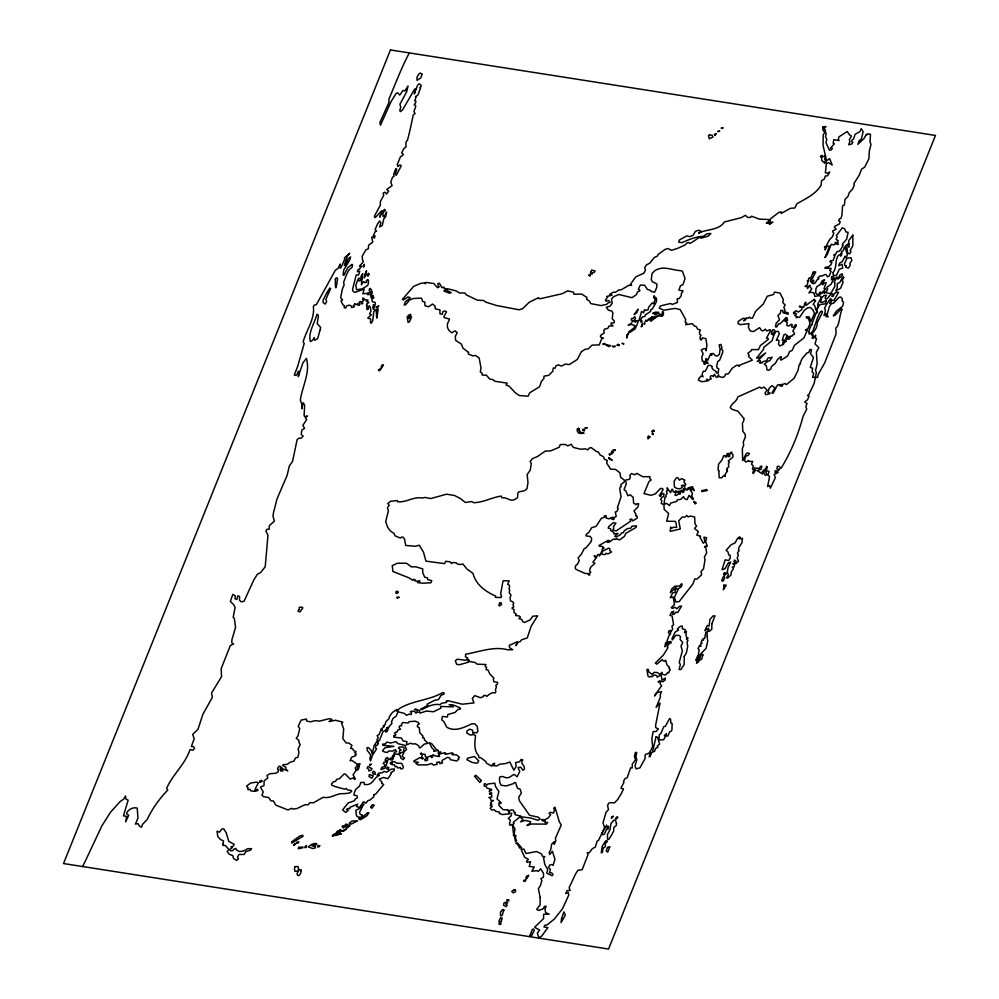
<?xml version="1.0" encoding="UTF-8"?>
<svg xmlns="http://www.w3.org/2000/svg" width="999" height="999" viewBox="0 0 999 999"><rect width="100%" height="100%" fill="white"/><g stroke="black" fill="none" stroke-linecap="round" stroke-linejoin="round"><path stroke-width="1.5" d="M82.717 866.57L102.06 825.536L110.514 812.262L119.942 801.722L123.651 799.163L125.524 795.966L125.911 799.063L128.134 800.199L123.464 815.871L126.548 816.345L125.674 821.827L128.721 815.221L126.723 813.973L126.998 812.399C129.008 809.065 133.391 806.942 137.2 808.079L137.949 818.144L135.427 824.1L138.087 823.638L139.273 825.861L141.433 827.297L142.607 824.262L147.128 819.58C152.335 808.566 159.415 798.713 167.77 790.022L166.621 788.323C172.752 774.4 185.127 764.335 190.047 749.587L193.119 750.187L194.58 748.326L193.331 746.515L191.333 746.565L194.193 738.736L192.67 734.515L198.052 729.145L202.897 714.248L212.35 697.314L211.538 693.031L221.553 676.623L221.166 668.706L230.27 645.654L233.666 643.868L231.78 642.856L231.893 639.822L235.552 627.384L234.315 618.294L233.179 617.394L235.09 607.467L233.691 604.67L230.382 601.448L232.767 594.417L235.314 595.829L234.977 598.826L236.813 599.4L237.712 596.016L238.886 596.016L239.66 596.99L239.398 600.062L241.246 601.885L244.056 601.261L253.771 580.019L257.367 574.25L260.814 572.377L265.21 566.758L267.969 535.339L265.896 530.919L267.033 529.283L269.206 529.258L269.343 525.636L274.45 521.041L273.014 516.471L273.326 513.411L276.948 499.088L287.163 475.249L289.335 465.996L292.57 461.338L297.153 439.51L299.176 438.099L300.662 438.399L303.209 436.238L301.174 434.303L301.86 430.07L304.57 428.371L302.847 425.374L306.668 419.505L305.382 417.944L307.417 415.959L304.745 416.733L304.108 415.534L304.645 405.232L303.184 402.697L301.723 408.853L301.785 403.933L300.349 400.212C302.135 386.438 310.589 372.477 306.381 358.466L302.972 362.737L298.264 376.586L299.051 373.077L298.514 371.091L296.653 375.037L295.005 375.437L294.33 374.862L297.64 366.508L304.208 343.444L303.159 341.833C306.368 330.194 314.947 319.131 313.361 306.656L314.061 305.195L316.371 304.62L335.314 270.292L338.211 268.244L340.184 264.036L339.672 266.733L340.147 268.157L340.996 267.62L344.805 258.866L344.43 257.892L349.725 253.197L347.327 256.381L344.28 265.222L345.504 265.584L348.276 258.903L350.612 256.893L349.65 260.252L343.706 269.992L343.094 274.975L343.881 275.337L347.802 267.632L352.035 264.373L352.597 264.947L352.098 267.195L348.838 270.105L346.74 274.151L343.569 282.43L344.143 284.94L342.257 289.435L340.647 297.939L342.595 299.85L340.934 300.949L343.244 305.257L344.48 305.694L344.205 307.754L345.654 308.042L346.853 305.744L349.275 305.195L350.974 305.644L351.66 307.567L353.771 306.98L354.395 306.606L353.171 305.731L354.882 304.508L354.645 303.646L355.894 304.645L357.917 303.708L357.817 305.12L359.128 305.269L359.89 304.345L359.116 302.385L360.127 301.511L361.076 301.798L361.538 303.858L362.662 303.621L362.412 301.511L363.673 300.512L362.575 299.538L363.062 297.839L364.997 299.775L368.057 300.075L366.346 301.411L368.981 302.385L366.471 304.22L367.357 305.544L366.446 306.231L367.307 307.23L366.695 308.341L367.095 309.59L368.144 309.34L369.093 305.781L370.329 307.217L371.004 310.951L369.568 314.048L371.378 314.76L367.769 317.969L368.656 318.519C373.127 317.657 368.619 323.426 371.403 323.139L372.802 320.479L373.751 311.576L375.174 310.314L375.112 309.44L373.401 309.228L372.764 307.018L373.476 306.131L374.313 307.53L374.95 305.856L373.114 304.97L375 304.757L375.312 303.596L375.162 302.41L372.465 301.785L372.053 300.861L372.053 297.739L373.526 298.476L373.713 297.227L372.977 296.041L371.241 297.914L370.841 296.453L372.877 295.404L370.092 294.905L372.152 293.182L372.028 291.258L370.429 288.561L369.605 288.624L369.168 290.234L371.004 292.844L368.007 292.532L368.993 294.243L368.019 294.755L366.458 293.381L362.862 293.818L364.111 289.148L354.757 292.457L352.984 291.196L352.547 289.348L356.218 274.937L358.591 274.975L359.74 271.154L357.292 271.691L358.191 269.455L359.478 269.156L361.501 266.121L360.302 266.758C357.118 265.846 365.734 262.3 362.587 260.252L362.2 256.181L365.946 249.75L368.356 248.801L368.606 245.18L372.777 242.17L371.628 237.188L373.176 237.063L374.375 238.174L375.112 235.864L373.501 236.239L373.439 235.452L375.037 231.818L376.66 231.156L375.1 229.633L377.435 224.138L379.545 221.004L380.919 222.802L379.52 226.923L382.255 225.499L383.803 218.793L385.527 216.945L386.576 212.063L384.066 216.546L383.166 216.496L382.917 214.822L383.092 212.263L385.352 210.414L384.727 209.328L382.205 211.638L379.832 217.22L381.568 210.839L375.699 217.183L374.95 217.57L374.338 216.284L380.319 205.22L380.369 201.511L383.703 195.429L383.191 193.132L385.077 192.158L386.438 194.006L388.698 191.196L386.675 189.523L392.095 185.577L390.759 182.193L392.52 177.223L394.118 176.211L393.581 174.725L395.791 168.644C398.888 168.606 393.406 173.901 396.203 175.362L401.036 166.296L400.924 165.247L399.762 165.01L397.889 166.533L397.302 164.585L400.374 156.918L403.009 155.107L403.209 154.171L401.66 152.997L403.883 148.526L406.019 146.965L405.931 142.22L407.517 139.972C409.752 131.968 411.451 123.314 413.211 115.072L415.109 113.424L413.861 111.626L415.621 106.868L415.634 105.519L414.148 104.77L415.784 102.497L415.846 101.149L414.722 100.799L416.071 97.19L415.422 96.653L417.919 95.03L420.517 87.962L419.842 87.562L421.266 86.214L420.941 84.952L419.031 83.804L417.545 85.327L414.323 93.956L415.472 89.41L414.76 88.886L402.609 109.853L400.512 111.576L399.737 110.714L400.761 107.33L399.925 104.221L406.68 91.771L408.054 85.964L404.92 90.946L403.034 90.422L399.725 95.105L397.677 92.882L396.153 93.419L391.096 101.561L380.482 125.2L379.882 122.477L388.986 102.398L388.948 98.988C395.542 83.629 401.448 67.707 409.328 52.91M468.494 352.41L468.494 354.183L472.889 355.831L475.449 355.482L479.145 357.942L480.994 367.882L480.307 371.928L482.155 373.326L482.142 375.05L486.351 375.199L489.672 378.958L492.869 379.657L495.017 381.306L507.142 383.104L506.118 384.965L509.128 386.138L515.209 392.657L519.28 395.517L528.109 396.191L529.732 392.807L539.685 386.663L541.333 381.568L543.931 378.434L544.043 376.123L548.613 375.412L552.872 371.128L553.209 367.982L554.994 368.256L555.931 365.921L558.379 364.822L561.376 366.121L565.409 364.098L569.193 364.598L577.272 359.503L581.393 351.66L585.064 349.363L588.374 348.763L592.02 345.142L599.275 344.942L601.685 338.773L603.371 338.162L600.511 337.038L600.599 335.327L604.283 332.967L603.733 330.419L604.882 328.921L607.717 328.471L609.04 325.999L613.036 325.924L611.063 324.2L611.288 322.927L614.023 322.864L614.422 321.191L612.212 318.681L612.887 312.862L611.825 311.101L608.403 310.177L606.343 307.28L610.002 306.181L612.225 303.396L611.488 299.063L613.473 296.778L618.743 294.48L632.005 297.702L636.338 294.717L637.537 291.97L639.735 290.909L639.81 289.935L638.324 289.385L640.284 285.115L644.605 285.227L647.265 289.31L650.911 290.597L651.111 291.483L654.72 292.145L656.755 287.4L656.88 284.028L652.285 281.618L651.273 279.683L652.047 273.601L654.632 270.829C662.662 265.322 671.515 269.942 679.357 270.529L682.367 271.066L685.039 278.459L683.004 284.553L680.506 285.776L678.87 290.097L683.104 291.009L681.343 293.481L681.231 295.916L678.97 298.701L677.197 298.689L677.434 302.422L672.414 304.383L670.479 303.534L662.487 305.382L660.177 306.156L659.365 308.204L663.798 310.202L675.224 308.404L680.144 309.578L685.639 319.418L685.239 322.14L686.713 323.164L685.601 324.712L692.245 323.676L694.517 326.061L696.003 326.323L697.864 329.308L700.386 329.945L699.537 331.905L699.612 334.078L700.998 335.302L699.999 337.45L700.486 339.76L701.398 339.972L702.359 337.924L705.794 338.561L706.892 345.067L706.118 350.736L705.569 348.901L703.883 348.601L701.248 349.975L703.146 353.796L701.847 356.918L702.21 360.926L703.521 361.301L704.12 364.16L705.057 364.348L705.444 363.386L705.007 361.238L707.18 363.399L708.104 363.211L705.569 359.702L706.043 358.504L707.916 360.164L709.827 355.394C715.471 355.557 707.629 353.384 711.438 353.733L713.348 353.484L715.321 355.706L717.195 356.081L719.405 354.22L720.117 349.225L719.118 344.98L720.916 344.418L721.965 347.689L721.34 349.375L722.639 350.212L722.914 351.785L719.667 360.164L717.769 361.663L716.683 365.784L717.132 368.094L718.718 368.781L718.131 373.151L716.233 372.952L716.308 371.64L713.199 369.593L711.85 367.782L712.262 366.608L710.152 365.322L708.241 365.434L705.282 371.253L703.383 371.191L702.572 372.877L702.135 374.488L703.071 376.76L701.073 376.061L698.913 378.571L698.388 380.144L701.922 381.73L706.768 381.006L706.53 379.458L707.329 379.17L707.579 380.694L708.428 380.719L709.465 379.295L711.213 379.021L710.202 377.11L710.826 375.886L712.187 375.661L713.298 376.66L714.36 374.338L716.158 377.135L717.195 377.372L718.656 374.775L718.543 376.511L723.076 377.435L725.149 375.699L725.499 374.15L728.508 373.751L732.18 368.219L736.65 365.297L738.835 365.284L738.648 366.246L739.31 366.096L740.109 365.01L752.322 360.177L748.588 356.456L749.063 355.394L747.926 353.134L751.398 350.674L751.51 349.55L758.428 349.662L760.339 345.604L768.256 339.398L768.156 338.411L766.433 338.174L770.641 330.432L769.954 329.695L766.733 331.019L765.696 329.545C765.609 327.847 763.461 332.242 761.425 330.419L759.59 327.647L753.446 331.581L750.249 330.944L748.413 327.472L748.913 323.676L740.172 324.638L738.049 323.614L738.149 321.491L742.931 318.319L745.229 318.469L743.693 320.879L745.604 319.805L746.565 317.757L748.239 318.169L749.625 317.108L750.399 318.144L752.434 318.231L755.594 311.313L763.273 304.071L767.257 296.228L773.588 294.505L774.5 292.058L780.044 293.132L783.316 299.525L782.841 302.585L785.139 304.995L783.853 307.155L785.039 310.377L784.54 311.95L788.049 312.749L788.186 314.26L783.091 312.687L782.791 310.502L780.918 310.377L780.281 313.449L777.896 315.359L779.507 319.817L776.198 323.077L775.449 326.835L776.76 326.96L778.533 323.813L780.094 323.776L786.176 317.582L787.274 318.256L786.188 318.219L784.29 320.954L787.687 319.917L785.714 321.591L786.987 322.115L786.987 325.686L789.148 325.899L791.345 324.238L792.244 324.7L791.67 326.873L793.581 327.397L795.254 324.875C797.439 323.426 795.716 327.847 794.442 328.147L792.869 331.081L794.455 333.329L794.155 334.59L792.407 335.002L791.807 336.313L790.172 336.114L790.346 337.699L788.873 339.273L788.998 336.551L787.562 336.338L786.663 337.924L788.011 338.549L786.75 339.41L785.689 338.474L787.137 335.589L785.401 334.166L783.853 335.002L782.229 340.097L784.939 339.947L784.552 340.996L786.425 341.034L784.952 342.27L783.89 341.308C783.94 338.661 781.355 346.129 783.965 342.607L783.503 344.418L779.732 345.916L778.496 344.081L779.083 340.784L778.146 339.997L776.323 340.372L779.42 333.491L778.096 331.318L775.236 331.768L774.462 330.02L772.926 329.62L771.365 332.292L772.402 333.204L771.303 333.703L772.876 334.94L774.437 332.817L773.863 332.068L774.799 332.155L774.887 333.329A58.392 42.57 -8.2 0 0 772.115 340.696L763.835 347.315L763.423 349.488L756.593 358.067L758.453 358.079L765.671 352.909L757.304 361.413L760.214 360.714L760.776 362.237L759.427 362.837L761.987 362.999L762.836 361.688L766.483 360.676L767.944 358.104L772.19 357.267L769.417 361.014L768.306 360.951L764.297 364.148L766.345 365.784L766.932 369.805L768.481 370.329L770.878 368.956L771.378 366.645L775.574 363.137L777.272 359.827L780.406 356.768L781.48 356.868L780.494 359.827L781.318 360.015L787.649 355.969L789.572 351.598L792.195 350.412L794.505 345.267L803.958 337.899L807.354 329.92L805.419 330.132L807.991 328.596L810.014 323.688L808.553 318.494L806.93 318.344L807.117 317.42L806.143 317.158L809.202 316.858L810.876 321.528L814.472 313.511L812.999 310.015L810.501 307.542L807.779 307.792L804.47 310.152L799.512 317.52L797.901 316.92L796.228 317.794L796.603 316.72L794.517 315.172L795.716 315.185L796.315 313.711L794.979 313.024L793.543 313.586L793.543 312.587L796.041 310.714L798.251 312.113L801.772 309.578L802.072 307.605L799.462 306.88L799.537 306.069L803.683 307.342L805.194 302.497L806.056 302.422L805.294 305.082L806.305 305.132L814.572 299.126L814.297 300.549L815.684 300.587L813.111 304.283L814.684 305.532L815.933 310.102L816.895 309.315L818.281 304.807L817.669 304.458L821.365 297.352L819.555 295.617L814.747 296.341L813.998 292.882L810.077 292.195L809.003 292.932L811.712 288.836L809.977 286.725L810.089 285.489L809.302 285.389L807.554 288.499L807.217 286.725L805.019 286.351L806.93 285.539L808.066 281.706L807.217 280.844L808.278 280.644L808.74 278.334L811.575 276.923L812.137 274.538L813.686 273.089L812.724 272.527L813.735 271.753L815.746 272.003L811.987 279.233L811.151 278.733L810.251 280.282L810.614 281.381L813.81 280.207L813.511 281.793L811.325 282.505L813.311 283.728L815.109 283.079L817.332 279.445L818.418 279.383L818.718 278.109L817.869 277.722L820.391 275.761L821.94 276.086L825.062 274.5L826.235 274.7L827.522 276.923L829.42 275.761L831.081 271.291L829.707 270.454L831.23 268.456L824.887 268.182L825.299 267.357L828.695 266.808L831.031 264.623L831.855 262.487L829.944 261.788L830.419 260.776L833.079 260.477L834.802 255.969L833.79 255.245L834.24 254.458L835.214 254.907L837.037 251.536L838.885 251.411L840.771 249.488L843.168 245.367L842.332 245.005L842.669 243.806L846.715 239.073L848.126 232.28L846.028 232.03L844.58 228.771L842.344 227.772L836.4 235.527L837.174 236.963L836.076 239.473L838.149 240.634L837.587 242.12L838.336 244.43L836.488 244.006L836.85 242.645L835.189 242.345L835.214 244.056L833.853 244.867L831.218 244.305L827.297 254.32L824.949 257.63L829.557 246.104L826.91 246.328L825.049 249.912L825.336 247.452L824.462 247.078L826.185 246.041L829.819 239.298L832.367 236.925L833.803 232.992L832.579 231.531L832.991 230.707L836.238 229.246L834.365 227.248L834.852 226.323L839.422 223.876L840.184 221.79L838.685 220.904L839.41 218.893L840.858 218.581L841.907 215.309L842.582 205.881L844.405 204.945L844.979 199.375L847.914 196.491L849.3 192.607L852.671 188.998L854.232 185.265L853.87 183.691L859.152 175.262L861.662 169.018L864.659 167.195L868.905 158.754L869.305 151.274L870.978 144.405L870.029 141.883L870.491 134.253L867.944 133.854L866.795 134.828L866.395 134.191L864.247 138.199L857.891 144.331L859.078 140.834L861.313 139.048L863.161 131.718L861.213 128.646L859.952 131.618L855.044 134.39L853.658 138.873L852.072 139.885L851.722 141.746L852.859 142.133L851.785 144.006L848.651 144.73L849.974 141.246L849.275 139.748L851.46 135.976L849.6 134.965L847.189 131.518L838.86 136.95L838.323 139.698L839.11 140.522L833.778 139.723L833.178 143.232L834.402 143.769L830.469 148.102L832.479 148.339L831.143 150.037L829.482 150.237L825.936 142.67L826.785 139.311L825.524 136.588L826.223 133.254L825.099 132.168L823.201 134.765L823.051 145.379L826.573 160.677L829.632 158.666L832.217 164.997L828.533 162.687L826.298 163.686L825.399 172.815L827.746 173.139L829.757 172.015L827.472 175.836L825.374 176.036L824.312 178.958L821.503 180.831L821.128 185.215C815.521 194.468 805.606 198.614 796.678 203.946L794.917 207.979L790.421 208.341L781.168 213.474L781.605 211.938L778.983 212.325L770.529 218.769L769.705 222.565L772.914 222.003L769.754 224.425L768.381 223.014L766.333 223.102L768.518 221.378L769.08 219.543L759.402 219.143L751.473 216.184L750.449 217.42L747.627 217.445L745.491 215.309L741.208 217.695L724.425 221.953C718.731 230.682 706.817 228.808 698.613 233.192L701.186 231.381L698.938 230.22L695.466 231.306L693.119 235.289L689.859 236.663L686.788 235.939L679.432 239.947L678.671 242.12L682.042 242.657C688.548 239.61 695.878 236.701 703.221 236.288L707.155 233.791L710.851 233.466L708.416 236.039L701.161 238.149L699.4 237.387L691.77 242.432L689.722 243.456L688.573 242.42L687.175 242.894L684.964 245.03L677.072 248.576L671.328 250.312L668.069 248.514L665.084 249.388L658.079 254.483L657.317 256.194L654.432 257.355L649.862 263.087L646.316 265.01L644.692 267.657L645.479 269.93L644.093 273.052L635.814 276.885L630.357 284.39L631.643 285.327L628.721 285.402L621.166 289.797L619.243 289.76L615.322 292.332L613.261 292.207L610.377 293.956L609.702 294.505L612.087 295.142L606.705 296.453L607.667 297.115L605.406 300.162L606.181 301.149L608.528 300.474L610.264 302.385L607.767 302.972L606.743 304.383L601.073 305.582L590.834 303.621L589.435 301.049L586.65 299.388L586.913 297.427L581.593 294.068L573.938 294.23L573.501 292.22L567.719 290.846L562.187 293.718L540.559 298.676L538.648 298.501L538.461 297.714L529.208 302.272L522.702 308.616L518.931 309.777L496.84 305.582L485.526 302.06L483.741 300.537L477.347 300.15L466.346 294.892L464.735 292.919L459.602 293.032L455.931 290.834L447.515 288.736L446.803 290.347L451.211 292.645L449.388 293.119L444.118 291.159L444.068 290.247L446.128 290.085L446.416 288.998L443.993 288.137L444.018 287.175L441.908 287.65L439.41 283.229L437.899 283.629L438.349 286.226L439.323 286.813L437.537 287.712L433.878 283.541L426.436 282.43L425.199 283.042L425.549 283.741L424.238 282.954L420.829 283.329L413.736 286.313L402.385 299.388L403.471 299.862L408.067 296.878L410.327 297.839L405.319 301.848L404.145 305.07L405.731 304.707L409.453 300.15L413.299 298.489L421.541 298.164L422.714 301.561L424.787 301.973L425 305.731L428.409 306.805L432.505 304.058L435.202 306.206L435.252 308.903L439.922 309.84L439.96 313.823L442.345 314.248L442.794 311.9L444.38 310.964L446.516 311.676L443.906 316.758L444.18 317.657L449.475 319.006L449.051 320.629A13.686 9.978 -8.2 0 0 451.835 332.779L455.069 330.831L457.217 332.692L455.307 336.376L455.619 340.397L461.501 344.168L462.912 348.089L468.494 352.41M335.364 279.071C335.189 290.297 335.901 291.271 337.587 278.459L336.326 277.759L335.364 279.071M528.533 875.411L527.01 878.371L525.761 878.096L526.823 875.998L528.533 875.411M540.147 897.414L540.122 904.907L536.675 909.365L538.886 910.451L543.394 908.665L544.492 906.33L546.141 906.343L545.017 909.165L545.604 912.624L549.113 914.172L543.606 914.31L543.568 918.556L534.615 927.272L539.622 930.057L537.362 933.203L538.823 937.799L541.595 936.238L547.864 927.596L543.98 926.985L544.792 925.361L547.352 924.762L554.495 918.893L562.562 908.653L568.768 895.042L568.194 892.419L565.771 893.593L566.982 890.584L570.154 890.509L569.105 887.724L575.611 873.9L577.971 870.179L582.18 869.692L588.036 854.582L587.187 852.622L589.235 852.834L592.295 848.75L595.317 847.065L597.09 841.22L598.476 840.409L604.607 827.696L603.046 822.714L606.068 812.175L608.516 809.665L607.567 805.544L608.616 803.271L610.127 802.622L614.385 802.884L617.694 799.512L621.453 793.331L623.513 788.923L620.891 788.186L623.826 782.642L623.638 781.218L624.825 778.783L627.222 777.672L630.631 767.806L632.167 768.044L632.317 764.135L635.501 759.715L634.44 756.43L635.401 752.409L636.75 752.534L635.888 756.58L636.863 759.839L634.989 765.858L636.151 768.905L639.934 767.856L645.054 758.578L645.242 754.595L648.813 753.271L651.186 749.787L652.609 746.241L651.823 738.748L653.171 731.58L656.006 731.53L658.341 728.945L655.731 727.634L655.544 725.649L660.039 703.046L656.106 707.379L660.426 697.127L660.164 695.092L661.5 691.595L656.755 692.794L654.657 696.066L654.72 695.379L661.613 685.801L660.139 683.803L660.189 681.93L657.991 681.905L659.615 680.868L662.724 681.793L665.147 680.019L665.322 678.159L661.937 680.044L661.138 674.762L657.167 677.21L656.755 675.586L654.158 674.962L651.972 676.885L651.298 676.236L649.338 677.06L648.014 676.098L646.902 669.48L648.176 669.293L648.863 672.04L652.322 674.412L653.995 672.352L657.392 672.564L660.014 674.375L661.912 672.302L662.674 674.462L665.846 674.912L667.794 672.402L668.631 672.851L670.254 669.505L668.793 668.493L669.492 667.207L667.182 665.346L665.571 660.139L665.122 661.263L662.961 660.814L662.275 659.527L656.793 664.148L655.369 663.061L663.448 654.969L668.006 647.677L667.157 646.79L669.205 643.618L671.278 642.707L670.804 641.483L668.843 641.833L664.822 646.778L665.696 642.619L667.906 642.682L666.945 641.37L668.918 635.751L670.254 634.377L670.591 632.954L669.143 633.678L668.481 632.754L668.781 630.968L670.304 630.431L670.666 632.18L672.639 629.145L671.927 626.136L673.601 624.737L672.102 615.971L669.967 615.372L671.703 611.925L673.726 611.251L672.439 614.035L673.663 614.485L676.011 612.137L677.697 612.537L681.58 606.106L679.62 606.193L676.947 608.703L674.562 607.192L672.964 608.341L671.166 607.792L674.512 604.47L673.139 596.952L670.292 597.702L672.664 592.894L675.162 592.357L675.199 589.835L677.047 588.736L675.824 587.612L670.354 592.732L671.615 589.148L674.787 586.263L679.707 586.026L681.518 583.728L682.105 584.215L681.355 586.75L678.646 588.448L674.437 597.227L675.786 601.947L679.195 601.548L692.906 583.978L694.879 578.846L696.965 579.108L701.735 574.675L700.961 571.565L703.508 568.906L705.007 559.84L704.395 557.117L706.655 552.897L705.781 547.352L704.457 547.152L705.344 546.003L707.367 546.228L705.681 541.77L706.568 537.737L703.933 537.15L704.894 541.845L703.259 543.194L699.887 537.062L700.599 536.151L696.803 535.064L698.301 531.593L694.53 528.571L696.553 526.036L694.992 523.701L694.63 516.97L690.297 516.083L688.049 516.908L686.775 515.472L684.902 517.12L682.242 517.02L678.721 520.829L680.294 528.983L670.167 531.381L670.691 527.047L671.653 528.384L673.226 527.285L676.66 527.397L676.136 523.226L675.374 521.378L666.683 521.241L668.643 513.486L664.185 509.39L663.923 504.87L661.226 503.409L661.837 501.148L660.714 499.363L662.037 497.215L663.736 496.453L663.923 493.593L662.312 493.531L660.414 496.416L659.34 495.679L663.086 489.685L662.487 488.499L660.464 488.486L655.431 493.843L650.986 495.317L643.955 493.556L648.963 481.593L651.186 479.945L649.637 478.334L649.924 476.673L642.869 476.71L636.775 473.364L634.865 474.75L631.368 473.576L629.782 475.437L630.319 477.534L629.47 479.283L625.574 480.132L626.298 483.841L624.05 489.622L625.874 490.934L627.884 495.741L630.119 494.767L633.204 497.365L633.578 502.997L636.076 504.657L636.912 503.658L638.698 503.796L637.787 507.18L633.99 510.964L635.988 514.348L635.564 515.846L637.075 516.083L637.362 517.957L632.804 520.866L631.655 519.118L629.944 519.368L630.806 521.091L616.183 530.906L612.749 530.019L613.761 528.421L613.498 526.461L615.958 523.064L613.161 522.789L608.703 526.585L608.204 528.134L610.651 528.746L610.714 530.506L613.948 532.592L613.935 534.003L618.006 533.366L614.76 536.376L616.433 536.975L620.354 534.702L621.765 532.792L623.326 532.704L624.213 530.881L627.372 528.621L630.681 528.234L632.08 526.136L636.5 525.924L635.938 527.484L625.923 533.291L624.338 536.475L619.48 539.91L616.183 538.586L615.696 539.335L613.361 539.135L609.402 542.145L607.205 542.345L609.128 540.509L608.104 540.359L599.138 545.379L599.275 546.291L602.26 546.328L604.07 548.039L602.522 548.301L602.122 549.55L602.946 549.949L601.423 551.823L608.541 548.176L609.777 548.576L609.752 550.599L611.563 551.997L607.916 553.97L606.218 553.284L604.67 554.645L601.922 554.233L601.972 552.634L600.874 552.971L599.462 555.981L599.325 554.57L597.714 554.545L596.89 556.643L594.205 555.744L594.979 557.167L596.578 557.492L592.844 562.125L594.942 563.299L590.609 567.245L589.572 570.541L590.771 572.415L589.223 573.276L589.847 574.85L588.773 575.099L588.024 573.576L585.127 573.476L575.936 569.293L575.149 567.894L575.861 565.297L577.534 564.173L579.32 560.576L578.109 557.991L581.306 554.308L584.353 548.426L585.839 548.051L591.333 541.371L591.645 538.498L590.259 536.451L585.963 535.864L586.401 534.128L588.648 532.654L591.758 527.622L596.078 526.386L601.373 518.294L604.695 517.17L604.295 515.821L606.056 515.771L606.306 518.181L609.465 518.818L611.201 517.494L611.525 518.893L613.336 519.63L614.06 519.105L612.674 517.195L614.223 517.757L616.221 516.383L615.247 511.95L616.883 511.575L618.244 508.541L617.382 507.779L621.041 496.753L619.73 488.711L620.204 486.988L621.216 486.75L620.829 484.677L624.45 481.818L624.1 479.882L620.654 477.385L619.904 472.752L615.421 469.355L610.614 469.168L606.668 463.061L607.342 460.477L604.457 459.29L603.371 456.643L600.212 455.094L598.351 451.948L596.44 451.573L591.258 447.627L589.323 448.039L587.762 449.85L585.352 448.813L580.744 449.238L573.339 447.427L571.266 444.243L567.769 445.904L565.422 444.468L560.264 444.567L559.19 447.252L550.412 450.999L545.404 451.011L537.774 456.368L532.43 458.703L530.144 461.575L531.281 463.536L530.244 470.192L527.147 474.55L527.984 482.579L526.997 488.723L524.5 490.709L518.806 491.895L517.882 493.181L517.482 497.827L513.948 499.9L511.051 500.224L505.294 497.927L501.873 497.702L501.198 496.078C491.783 497.44 483.653 502.36 473.913 502.722L471.491 501.535L465.409 502.509L460.789 498.788L454.508 495.492L446.565 494.193L430.806 498.551L424.6 497.415L422.602 498.089C413.873 496.141 406.306 502.684 397.652 501.823L397.365 500.586L390.459 501.286L387.762 503.596L389.223 505.394L387.45 507.692L388.411 510.751L385.726 521.615L387.587 527.172L390.459 531.068L393.918 533.354L395.142 535.876L400.312 538.074L402.023 536.95L403.259 537.312L404.57 539.223L405.681 545.429L415.484 546.266L419.255 545.192L423.526 552.21L425.911 561.126L444.443 563.623L445.791 561.288L450 561.838L451.673 563.623L452.397 562.524L456.356 562.812L457.355 564.073L460.614 564.547L462.912 563.998L466.858 568.931L473.002 573.438C475.874 584.74 485.551 591.72 495.566 595.953L495.354 597.352L501.011 597.552L501.535 596.341L500.636 593.856L503.071 580.831L509.215 580.769L507.667 584.265L509.028 584.914L509.677 586.7L508.953 588.698L509.715 590.122L509.203 592.632L510.988 595.104L510.039 597.939L510.489 600.861L512.974 601.922L513.736 603.596L513.024 604.345L513.661 607.067L512.35 607.517L512.162 608.641L514.035 609.44L513.998 612.375L516.408 614.273L515.496 615.496L519.305 616.008L520.417 617.095L518.918 618.668L521.84 619.467L522.502 621.415L524.4 622.489L530.169 619.855L532.792 616.208L537.612 615.834L531.081 626.423L527.285 637.886L521.553 639.847L520.279 641.52L517.907 642.419L515.959 645.641L517.295 641.733L509.24 645.379L509.677 647.876L512.749 649.725L507.904 649.862C494.143 645.903 479.32 651.935 465.659 654.195L465.484 656.917L467.657 657.841L467.307 658.853L465.934 660.302L457.242 659.228L455.294 660.726L456.618 664.285L459.503 664.735L468.831 662.037L467.744 660.214L468.531 659.452L469.955 661.6L475.049 662.462L477.172 664.185L485.851 664.497L485.114 666.533L486.65 667.32L486.026 669.617L488.012 670.042L489.86 674.013L493.881 678.084L493.256 679.607L493.943 681.855L497.602 682.342L497.39 684.178L495.729 685.439L496.478 686.738L495.354 689.959L495.904 691.745L494.93 693.019L492.732 692.632L489.16 694.342L486.875 696.465L485.876 695.354L483.491 695.554L483.566 696.515L480.432 697.727L474.787 695.579L472.29 698.501L473.988 702.909L462.262 704.208L447.827 700.661L446.078 701.136L446.84 701.897L446.066 702.584L441.546 703.221L440.172 704.682C433.529 703.408 427.435 706.593 421.89 709.677L420.616 709.153L427.834 705.331L427.06 704.245L434.602 700.311L438.461 699.575L441.183 695.267L443.906 694.13L444.105 692.931L442.807 692.544C429.058 700.536 412.887 700.287 399.3 708.628L397.315 711.388L396.416 710.614L396.94 709.427L392.432 712.474L389.573 716.308L389.036 718.593L385.989 721.665L384.877 724.912L383.129 725.961L384.315 726.51L380.794 729.332L380.869 730.007L382.38 729.732L380.357 731.33L379.021 734.602L377.135 735.564L378.221 737.811L376.923 739.809L377.51 740.546L374.15 745.491L372.24 753.858L371.141 750.286L368.456 747.652L367.083 747.614L367.17 750.286L370.716 754.932L369.855 758.803L370.554 760.951L372.49 755.244L376.598 748.813L375.562 748.026L375.949 745.254L377.31 745.154L378.446 743.443L377.759 742.994L378.359 740.546L379.37 740.671L382.979 731.668L385.751 730.132L387.375 727.297L385.726 731.98L387.025 731.593L389.298 726.273L391.983 723.388L391.446 722.065L393.019 718.343L396.128 716.233L398.039 711.812L404.308 713.386L406.418 715.309L409.315 714.035L411.076 714.66L411.613 712.762L410.377 711.713L411.588 711.088L414.585 711.4L415.909 713.099L417.295 712.312L416.833 710.539L414.485 709.465L415.547 708.94L419.892 710.689L418.781 712.399L420.404 712.974L426.461 711.051L433.416 711.763L440.921 708.154L440.522 706.468L453.334 706.88L449.125 704.595L453.109 704.969L460.064 707.804L460.576 709.003L457.917 709.465L455.144 712.399L447.889 714.522L447.352 716.957L442.382 716.445L441.708 719.867L443.793 721.453L446.84 727.235C455.132 732.192 464.123 727.322 471.89 723.788L474.9 723.913L477.247 726.373L477.872 731.405L476.598 732.979L475.237 732.492L472.939 733.428L472.552 730.144L469.592 729.195L467.082 730.843L466.67 732.929L470.292 735.064L473.551 734.552L475.549 735.614C474.775 742.007 473.713 750.511 478.509 755.531L479.17 757.791L480.656 757.642L486.063 761.713L486.426 763.111L491.358 765.996L492.632 765.684L492.332 764.71L493.556 763.386L494.742 763.436L493.531 765.596L496.54 765.983L499.925 764.16L505.756 763.548L509.827 762.012L513.836 770.254L516.196 766.221L515.634 762.474L519.492 761.9L521.066 759.402L522.827 759.902L521.915 760.589L521.99 763.336L524.075 766.295L524.487 769.155L522.914 770.254L520.779 767.232L518.019 767.557L519.792 771.478L517.107 776.76L514.16 774.362L508.728 777.609L506.168 777.796L502.31 776.435L499.712 777.06L499.475 778.521L499.687 782.267L501.111 785.289L506.256 785.926L513.261 783.691L514.223 782.542L515.621 782.766L517.532 788.361L520.104 789.035L521.341 793.044L518.731 797.264L519.255 800.561L529.52 815.234L538.449 817.232L540.172 819.105L537.937 820.241L530.806 818.044L521.828 816.895L520.954 817.931L523.039 819.48L520.591 821.84L525.137 820.416L530.569 821.665L530.169 823.076L526.96 825.499L531.418 824.013L546.341 824.125L547.664 822.414L544.967 822.514L545.292 821.128L542.469 820.866L541.683 819.517L544.905 819.804L548.276 817.856L550.674 814.747L549.075 813.411L550.149 812.312L553.521 813.099L554.482 809.852L553.721 808.166L554.969 807.18L559.303 821.752L561.238 825.049L555.357 838.398L555.881 840.808L554.208 844.33L554.245 841.608L551.61 844.255L550.836 849.237L549.088 852.946L549.75 854.582L552.385 851.273L554.957 859.315L553.034 865.446L551.898 864.547L549.912 864.897L548.376 867.444L550.437 869.292L549.525 872.664L551.81 872.889L553.046 874.612L552.16 875.736L546.778 873.163L547.714 869.729L544.742 864.222L543.518 857.654L544.792 856.655L542.482 856.293L541.371 853.808L536.55 851.548L526.011 853.508L523.888 849.075L521.128 849.425L524.6 857.217L528.421 859.302L526.473 861.388L527.185 862.387L530.519 861.638L529.245 866.445L534.315 867.02L531.805 871.253L536.825 870.666L538.349 871.403L540.559 868.755L543.518 873.338L543.456 877.197L540.884 878.67L541.883 880.693L540.422 885.589L538.374 888.648L540.147 897.414M743.805 418.419L743.793 420.879L742.394 423.289L742.819 431.131L745.004 434.153L745.416 436.863L743.306 441.908L743.656 445.479L742.319 448.588L742.694 460.601L746.29 453.583L747.776 452.897L749.5 453.546L748.089 455.482L745.878 456.043L744.38 460.489L745.878 462.075L748.763 460.452L749.063 461.401L752.684 461.426L751.56 464.023L753.483 466.408L752.422 468.756L753.858 470.841L752.709 472.377L753.308 473.576L755.781 469.992L754.208 469.443L754.495 468.007L759.327 468.456L760.539 466.296L761.925 466.296L761.088 469.38L757.142 470.604L762.699 474.088L762.274 471.628L766.158 468.056L766.558 466.196L767.282 467.232L766.708 469.33L763.823 471.478L763.96 472.889L765.284 475.287L767.107 474.912L765.734 471.765L767.057 470.854L769.13 471.378L767.969 474.712L769.53 476.748L767.619 486.538L769.53 485.502L770.366 488.224L775.361 477.522L774.1 474.537L778.046 472.564L774.999 472.29L775.324 470.616L777.609 471.241L779.782 469.118L777.047 469.155L777.172 466.658L778.683 466.158L781.118 468.206C790.958 452.172 798.401 434.14 803.134 416.158L806.767 409.053L805.856 406.793L807.03 403.471L804.657 401.985L807.504 399.8L809.028 396.416L807.442 395.417L808.566 395.092L814.148 383.429L816.383 372.552L815.546 370.467L817.17 363.886L816.383 352.11L818.868 347.615L815.034 343.993L816.508 338.673L815.259 338.037L815.696 335.189L813.024 338.336L812.075 337.974L813.323 334.915L811.725 335.09L811.7 334.203C814.41 330.981 817.719 327.272 817.17 322.789L821.865 313.611L822.377 311.638L821.565 310.989L819.892 312.487L817.507 317.869L812.674 331.631L811.438 332.267L811.475 333.504L808.978 334.028L809.652 332.442L808.441 332.105L811.213 325.062L812.412 324.513L811.987 323.701L816.208 312.65L817.107 312.837L817.507 311.85L816.658 311.813L817.369 308.866L819.23 305.369L820.666 304.383L825.112 303.946L826.036 301.773L826.298 300.387L822.252 302.447L820.728 302.085L821.503 297.977L824.088 295.417L826.548 295.329L825.149 297.365L825.698 299.026L827.259 298.576L831.131 293.956L832.666 293.843L831.867 296.416L833.091 296.391L834.265 293.743L836.463 292.133L838.573 292.332L833.965 300.537L831.955 300.187L830.294 303.634L829.632 303.321L831.205 300.075L830.606 298.426L826.997 303.609L824.487 308.341L825.486 310.402L824.038 315.534L826.323 313.773L825.948 316.571L828.183 316.92L827.072 314.697L829.457 306.443L831.243 303.783L833.578 303.172L839.11 297.265L840.833 297.065L842.332 298.926L842.145 300.961L843.581 302.148L842.706 306.131L836.313 311.263L833.303 315.871L834.927 315.334L841.195 308.866L842.182 309.078C839.647 314.485 839.909 320.542 837.549 326.173L835.813 328.047L836.088 333.903L824.674 362.924L818.218 374.463L817.582 377.485L812.624 377.285L813.698 373.364L812.137 371.94L812.574 368.194L810.264 367.395L813.486 357.58L810.551 353.733L811.5 349.737L809.989 349.45L808.728 352.485L806.98 352.947L802.147 358.554L800.112 363.199L800.599 363.836L799.138 364.922L798.026 370.429L794.08 378.309L786.425 384.64L784.952 383.416L782.579 384.603L782.254 386.263L781.043 385.976L781.792 384.265L779.919 385.939L779.557 384.665L777.509 384.965L773.139 393.244L771.927 392.982L774.987 387.762L771.877 385.676L769.155 388.299L767.969 392.57L769.917 392.744L769.879 393.731L765.883 394.692L764.959 393.094L767.107 390.109L764.023 387.1L761.163 388.311L759.827 387.05L737.774 396.94C737.012 401.71 731.293 403.121 730.244 407.642L732.155 409.365L737.861 411.176L743.805 418.419M361.975 279.245L361.363 284.877L363.586 281.581L365.022 282.642L366.758 282.242L366.208 281.081L367.482 279.533L368.319 279.957L368.544 282.717L367.757 285.377L362.237 288.873L356.593 289.76L355.844 285.102L357.879 279.695L359.041 277.909L358.766 280.906L360.701 280.707L360.976 276.498L362.749 273.601L361.975 279.245M633.653 320.741L633.653 321.441L635.514 320.754L635.202 322.227L637.062 320.604L638.224 320.804L638.186 321.815L635.164 328.858L629.358 332.767L628.533 331.98L633.915 328.022L634.927 325.562L631.318 324.425L628.196 325.087L631.605 323.139L632.617 320.492L631.218 319.955L631.58 318.494L633.129 318.344L634.752 316.608L635.526 318.731L633.653 320.741M852.796 235.127L852.896 245.679L850.112 250.674L850.948 251.611L849.912 253.659L848.813 253.746L847.414 252.085L847.027 248.252L845.504 245.866L847.589 244.206L848.114 246.978L849.375 246.853L848.238 244.892L849.475 244.118L848.588 243.818L848.863 240.484L852.796 235.127M642.02 324.95L642.707 324.013L642.02 324.95M650.599 309.94L650.586 311.413L645.317 314.947L644.967 316.383L642.357 317.008L639.972 320.517L639.135 319.867L641.57 311.488L643.656 312.774L644.517 309.603L645.167 310.439L648.014 309.802L648.651 307.192L652.297 302.847L653.721 303.896L655.219 298.988L653.796 297.939L653.671 296.091L654.382 295.904L654.245 296.84L655.931 297.665L656.668 299.388L656.156 302.272L652.447 308.791L650.599 309.94M404.358 751.31L402.472 755.569L402.585 756.73L404.57 758.104L403.034 759.677L400.599 757.779L400.774 756.255L399.238 754.919L400.075 753.346L404.358 751.31M707.192 636.326L707.679 641.346L706.118 648.314L699.288 655.456L698.388 654.607L699.138 649.612L698.064 648.663L699.175 646.128L701.123 646.291L699.6 645.666L702.11 643.019L701.011 642.956L701.997 640.034L703.521 640.172L703.084 638.586L704.607 638.436L705.868 632.08L707.142 631.955L707.192 636.326M718.805 470.804L719.205 477.809L721.578 477.834L724.088 475.349L725.037 475.524L724.937 476.423L725.561 473.638L727.522 471.004L726.623 470.629L727.284 469.53L726.535 468.843L728.733 466.87L728.471 463.336L729.42 462.075L728.209 461.076L732.891 457.067L733.004 454.757L731.455 453.246L731.88 452.185L730.719 452.322L729.794 453.946L729.745 456.568L728.383 456.543L728.496 453.583L727.11 453.546L726.785 456.643L725.324 457.067L725.761 455.669L723.676 455.694L722.065 459.79L718.531 464.31L718.044 469.905L718.805 470.804M393.831 735.676L393.806 737.175L401.486 738.036L403.059 740.933L406.993 741.57L406.231 744.992L410.726 743.156L412.637 744.03L415.197 743.693L418.681 745.716L419.368 747.789L420.167 747.851L424.263 744.118L427.959 743.368L424.4 739.784L424.288 738.186L422.54 737.749L423.027 736.138L419.767 732.679L419.318 727.871L417.257 726.598L417.794 724.774L419.355 723.9L418.044 722.265L415.184 721.191L409.115 721.665L408.166 722.964L402.809 722.502L401.348 724.375L401.798 725.736L399.637 725.986L399.076 727.559L400.549 729.195L397.689 730.144L397.028 732.142L395.517 732.167L394.393 733.391L395.879 734.49L395.279 735.626L393.831 735.676M603.071 848.139L602.459 852.297L601.248 852.884L602.247 846.091L605.794 840.821L606.868 840.683L607.33 841.458L605.269 843.68L605.406 846.553L603.071 848.139M638.049 309.315L636.838 312.587L634.09 314.535L638.049 309.315M691.595 495.816L693.481 499.038L692.644 499.5L689.098 495.317L687.012 499.687L684.54 498.526L683.541 496.703L680.756 499.375L677.372 499.762L676.773 501.398L670.741 503.059L669.517 505.519L666.258 503.284L664.834 504.045L664.123 503.371L664.872 497.452L666.021 496.89L665.971 494.942L667.145 493.643L666.383 491.096L667.594 490.646L667.107 487.787L670.591 492.707L671.765 489.435L672.664 489.285L673.139 491.733L674.35 492.307L675.661 490.784L677.497 491.67L675.936 492.657L674.949 495.117L676.573 495.479L678.321 494.018L680.069 494.08L680.769 491.545L678.821 493.256L677.984 491.958L679.033 491.096L681.293 491.033L681.805 490.122L682.542 492.457L683.753 492.007L683.341 488.486L684.677 490.497L685.002 488.074L687.075 490.234L688.236 487.674L689.098 487.974L688.536 489.023L691.196 488.336L691.32 490.447L690.222 490.172L692.532 493.381L691.595 495.816M326.91 292.682L323.052 300.125L323.102 302.535L325.312 304.083L326.648 301.536L325.836 299.463L330.681 288.411L329.757 288.174L326.91 292.682M431.019 755.756L431.456 757.654L432.704 756.955L432.23 755.232L433.566 754.794L434.602 755.818L439.597 756.53L438.511 755.157L439.398 754.095L444.73 752.784L445.679 753.209L444.717 753.87L446.278 754.145L452.06 752.896L453.234 753.433L451.91 754.645L456.605 754.919L459.428 757.242L458.204 758.703L458.803 759.252L456.705 760.963L450.474 759.74L449.675 757.991L447.552 757.329L442.37 760.239L441.833 761.525L442.632 762.799L439.872 763.711L439.672 761.95L436.725 762.412L437.125 764.322L433.466 765.122L431.543 763.498L427.26 764.872L417.882 764.884L415.884 763.461L418.481 762.324L413.948 761.762L413.898 760.951L419.917 757.629L422.764 758.99L423.289 758.278L421.528 757.005L422.377 755.069L420.329 753.671L421.266 752.909L421.516 753.883L425.037 754.382L425.262 756.33L426.448 757.042L425.861 759.028L424.612 759.327L425.312 760.863L427.522 760.227L427.535 757.23L431.019 755.756M825.137 155.869L824.749 159.378L826.26 160.614L826.31 161.913L824.287 163.274L824.462 161.426L822.951 161.788L821.553 160.115L821.777 157.854L820.429 156.593L821.415 155.457L822.165 155.457L821.528 157.043L825.137 155.869M222.952 844.03L222.902 845.479L225.137 845.366L228.958 849.412L227.148 851.523L229.37 854.32L232.892 855.606L233.491 858.478L236.651 860.439L238.461 858.79L237.462 857.117L238.948 854.495L244.231 854.457L245.791 851.648L250.612 850.137L251.573 848.626L247.577 848.738L243.831 850.873L239.585 851.61L236.039 849.724L236.101 848.476L234.39 848.8L232.467 850.761L230.382 850.698L229.758 849.6L232.255 847.539L230.869 846.852L233.242 846.165L234.166 844.317L228.771 841.358L226.174 832.716L223.813 828.958L222.003 828.883L219.443 832.192L217.058 831.156L217.745 836.438L220.542 839.535L223.501 840.921L222.952 844.03M512.674 826.697L513.374 832.941L514.285 832.741L514.997 828.795L513.411 826.548L513.036 824.625L514.123 823.338L513.274 822.352L520.916 816.046L515.709 814.972L514.51 813.785L515.434 812.487L513.873 812.075L513.498 810.139L511.176 809.902L509.403 811.026L509.228 813.748L511.775 813.136L511.126 815.908L508.254 818.331L510.314 820.092L509.453 824.1L510.189 825.299L512.112 824.387L512.674 826.697M742.444 538.436L741.882 542.944L739.123 546.952L738.486 549.687L739.135 550.287L737.387 553.246L738.323 554.994L737.2 558.154L738.548 561.163L736.35 563.299L735.951 561.076L734.677 560.027L733.865 561.513L735.876 563.761L732.766 563.698L734.377 564.647L734.265 566.733L732.255 567.12L733.441 568.593L731.243 572.115L731.018 574.987L727.759 577.971L726.523 577.884L728.333 574.937L727.322 572.002L728.071 567.544L730.731 562.075L728.209 563.036L725.112 568.606L722.077 569.742L725.187 559.815L728.621 560.576L730.207 558.204L730.169 555.282L728.795 554.982L727.996 551.935L726.098 550.337L731.106 544.755L735.089 542.857L737.512 538.399L739.547 536.888L740.459 537.512L739.173 538.836L742.444 538.436M364.897 274.425L364.198 277.897L366.221 274.538L366.496 270.754L364.897 274.425M278.309 769.717L278.209 771.84L275.599 773.301L270.055 773.663L267.033 775.449L267.769 778.046L264.073 780.956L264.048 785.476L260.439 787.137L263.237 791.932L261.913 795.241L263.773 796.727L268.569 797.477L270.991 800.848L273.451 800.936L275.761 805.107L288.024 809.977L291.558 808.278L292.607 809.028L296.828 808.616L304.882 804.757L308.154 804.794L309.802 802.697L313.536 802.721L323.152 797.289C330.981 799.025 336.763 792.806 343.619 793.706L349.188 793.119L351.611 791.483L351.423 790.571L347.39 789.784L346.266 788.436L344.505 789.16L335.364 786.613L331.818 785.264L331.418 784.115L333.529 781.668L335.564 781.393L336.675 779.357L339.51 778.633L344.056 773.975L345.379 774.075L350.125 779.133L353.359 777.859L354.445 779.407L355.407 778.933L353.072 774.824L355.944 770.479L358.279 769.642L359.977 763.636L357.729 764.135L358.229 766.695L357.492 768.755L355.906 769.592L355.194 767.931L357.33 765.659L356.581 763.711L351.773 760.351L350.1 760.739L351.536 757.279L355.931 755.544L355.157 754.445L356.193 753.945L354.732 752.584L356.094 751.822L353.521 750.424L352.51 748.551L350.574 748.488L351.948 745.366L348.738 742.994L346.241 743.044L342.832 738.623L343.706 729.095L341.633 723.201L342.794 722.127L335.427 720.254L329.033 721.578L331.943 719.43L329.171 718.681L319.48 721.128L315.222 720.641L310.514 721.84L306.518 720.966L306.468 719.018L301.136 720.079L298.189 726.323L299.75 728.558L298.002 735.788L296.253 738.361L298.963 740.384L298.838 742.22L300.212 744.492L298.064 749.2L298.988 752.135L297.927 757.23L295.467 758.066L293.918 761.126L290.147 762.225L287.125 764.397L283.154 764.66L282.642 765.396L285.939 767.332L285.726 769.118L287.787 770.841L282.892 768.968L281.943 767.769L281.531 769.33L282.979 770.903L280.731 771.028L280.07 769.592L280.869 766.633L279.146 766.196L277.585 768.219L278.309 769.717M378.633 369.842L378.596 370.629L379.882 370.554L383.479 365.097L382.654 364.623L381.493 365.759L381.256 368.057L378.633 369.842M315.297 846.478L315.234 847.976L312.712 848.501L308.329 846.99L311.576 844.38L315.147 843.368L316.671 843.718L316.683 844.542L312.088 845.828L315.297 846.478M414.872 579.832L414.822 580.844L416.121 581.156L420.017 581.006L417.482 582.554L422.265 583.191L430.819 582.804L431.755 580.644L427.697 579.582L427.547 577.834L424.662 577.222L422.764 572.564L422.689 568.843L415.821 566.808L411.326 566.858L406.531 563.211L397.265 563.261L392.257 565.646L392.894 571.503L408.991 577.834L412.812 580.369L413.386 579.283L414.872 579.832M663.398 312.312L663.423 314.697L662.137 316.446L659.377 315.846L659.952 314.086L661.438 314.91L662.187 314.335L662.3 311.688L663.398 312.312M711.812 623.975L711.812 629.22L709.352 631.418L707.504 631.206L708.965 629.108L708.166 628.246L704.857 630.594L707.267 625.449L709.04 626.061L709.889 619.555L712.874 616.046L715.009 615.784L711.812 623.975M833.141 272.502L833.041 274.438L834.739 275.599L836.45 275.449L839.272 269.206L842.731 268.107L842.169 264.248L838.76 265.746L839.572 263.261L842.369 261.476L845.129 256.144L845.304 257.53L846.203 257.517L847.364 254.982L845.204 247.265L844.38 247.09L843.481 250.387L841.233 251.798L842.045 253.259L840.683 253.896L841.72 254.907L840.646 256.181L840.346 254.37L838.311 255.507C834.54 260.614 837.324 267.42 833.141 272.502M300.924 870.828L300.786 873.151L298.938 875.611L297.465 875.124L297.065 873.538L299.188 869.555L301.186 869.867L300.924 870.828M387.5 761.7L385.052 768.206L380.856 769.567L381.78 767.419L384.665 766.345L384.865 764.71L383.154 763.536L383.916 762.324L387.5 761.7M627.085 335.052L626.66 338.049L628.134 333.579L627.085 335.052M642.22 325.886L641.271 326.648L642.22 325.886M834.739 282.667L834.877 286.363L831.43 292.382L830.169 293.619L825.973 292.632L827.659 289.011L826.81 287.325L831.068 284.253L833.154 279.995L837.112 277.048L834.09 282.155L834.739 282.667M843.693 277.198L842.257 280.894L843.119 282.205L840.559 288.286L835.863 290.821L837.349 287.262L837.199 283.891L839.984 282.28L842.219 277.834L843.693 277.198M378.596 305.819L378.546 306.631L376.261 307.505L378.596 305.819M394.318 754.732L394.493 756.143L392.707 757.404L393.406 758.129L392.382 760.052L389.385 759.452L390.384 758.191L391.72 758.266L392.757 755.556L394.318 754.732M508.154 810.664L508.966 811.65L508.404 813.91L502.497 814.56L499.325 813.411L499.612 812.112L495.779 811.338L493.993 809.615L491.783 810.102L490.222 808.241L492.357 806.355L490.184 805.631L491.808 804.145L490.509 803.933L490.996 802.309L493.394 800.474L491.183 800.686L490.384 798.076L488.873 797.539L491.92 796.84L491.52 794.817L489.385 793.83L491.895 793.306L489.248 791.583L489.685 790.346L491.496 790.421L491.608 789.435L487.112 788.124L485.689 786.238L484.228 786.151L484.215 784.015L485.239 783.603L486.738 785.189L488.036 783.953L494.805 783.179L495.554 786.613L498.888 791.533L497.002 798.9L501.336 802.871L500.174 803.583L498.963 802.846L498.938 805.356L503.221 809.739L508.066 809.814L508.154 810.664M616.47 823.588L616.358 825.399L613.798 827.622L613.661 831.18L611.051 835.888L608.703 839.485L607.567 839.31L607.479 834.44L609.952 829.857L610.951 823.613L613.873 820.067L615.534 820.354L616.47 823.588M319.905 330.469L317.682 338.673L314.66 340.234L314.26 337.512L312.899 340.01L310.402 341.583C307.792 332.742 314.81 322.814 316.908 314.26L318.182 315.097L318.331 316.521L317.195 323.676L320.654 327.422L319.905 330.469M684.228 656.505L684.165 664.46L680.918 669.542L679.083 669.517L680.381 664.51L679.22 662.449L682.379 650.836L680.968 646.003L682.792 642.519L680.157 639.522L680.444 636.675L679.357 635.476L675.824 635.252L672.439 639.922L671.977 638.861L675.087 632.08L678.621 630.069L677.272 629.083L680.294 626.361L682.354 626.086L682.329 628.733L685.252 629.707L684.515 632.704L686.438 631.38L685.926 634.752L686.663 637.699L688.111 638.024L686.5 639.148L687.986 640.334L687.075 642.12L687.712 646.403L686.413 652.822L684.228 656.505M716.058 133.716L715.097 135.639L714.297 134.44L716.058 133.716M438.449 751.997L438.311 753.646L440.909 752.135L438.449 751.997M823.988 292.42L824.587 293.306L825.037 292.108L824.337 291.621L823.988 292.42M589.01 275.175L590.109 276.099L589.735 274.837L589.01 275.175M363.286 266.233C363.661 269.842 365.597 260.477 363.286 266.233M561.55 918.543L561.051 922.601L565.322 915.159L563.911 911.875L561.55 918.543M617.707 817.282L616.383 819.055L615.471 818.556L616.858 816.945L617.707 817.282M429.358 742.794L431.918 747.926L434.178 749.999L433.703 751.26L438.399 750.411L436.575 749.774L431.78 743.756L429.358 742.794M499.313 923.064L499.163 924.425L500.936 924.312L500.774 922.414L499.313 923.064M822.964 126.96L822.826 129.72L824.325 131.93L825.574 130.432L824.025 128.609L825.961 126.573L822.964 126.96M613.074 452.272L611.675 454.233L611.026 453.721L611.7 451.136L613.074 452.272M346.478 826.885L346.378 827.846L347.34 827.946L350.05 825.686L349.076 825.149L346.478 826.885M499.587 603.284L498.838 605.494L499.85 605.869L501.573 604.482L500.949 602.547L499.587 603.284M247.74 787.624L248.127 789.859L250.037 789.235L250.724 790.833L254.046 791.32L254.583 790.634L254.982 791.32L257.979 790.446L257.605 789.222L255.269 789.947L255.032 789.222L258.404 782.804L256.368 782.117L250.624 783.079L246.591 786.076L247.74 787.624M641.146 321.978C642.507 324.95 641.383 317.994 641.445 321.278L641.146 321.978M399.513 752.01L399.313 753.608L397.352 754.407L394.106 753.433L394.38 752.259L396.615 751.71L395.479 749.75L392.37 751.098L388.973 750.936L387.212 752.509L384.328 751.922L382.492 750.848L384.89 747.751L393.893 746.353L382.754 745.242L382.53 744.255L385.264 743.843L386.988 742.057L390.497 743.019L395.904 741.658L398.064 743.668L404.682 745.341L406.543 749.412L405.269 750.861L403.559 750.848L404.083 748.239L403.221 747.015L399.338 747.115L398.414 748.101L401.161 749.999L399.75 750.524L399.513 752.01M605.107 344.305L608.641 346.641L610.676 345.679L605.107 344.305M292.033 841.633L291.82 843.081L303.109 836.2L302.734 835.289L299.787 836.001L292.033 841.633M373.663 794.879L373.888 796.64L369.955 800.049L367.932 800.536L365.971 803.196L364.185 801.86L362.6 802.547L362.575 803.733L363.973 804.183L363.524 805.082L361.675 804.395L359.578 807.529L356.518 806.555L357.58 804.145L350.087 807.242L349.65 808.803L348.364 808.391L346.303 809.577L348.326 810.351L345.666 812.449L342.582 809.914L348.089 803.021L354.52 800.711L354.995 799.3L357.405 797.702L357.043 795.803L353.946 795.042L354.233 793.081L355.694 789.435L359.578 786.026L360.801 782.504L364.048 782.342L364.435 784.515L367.907 784.565C373.164 783.553 374.3 777.409 378.958 775.636L379.37 774.849L377.11 775.299L378.683 773.051L382.068 772.864L383.916 771.44L386.913 772.065L391.009 769.218L394.368 768.918L394.118 770.666L390.921 772.689L391.296 773.513L387.924 778.696L383.554 777.459L379.245 779.095L382.068 782.18L381.493 783.154L383.691 784.502L375.799 793.98L373.663 794.879M824.525 279.92L821.89 284.328L822.889 284.74L824.025 282.954L826.173 282.779L824.013 288.549L825.836 288.923L822.652 291.97L823.014 292.844L821.678 293.157L820.404 291.983L819.367 292.882L820.716 293.943L817.145 294.393L815.733 293.082L815.896 288.823L817.194 286.338L819.892 284.877L822.477 280.507L824.525 279.92M577.484 430.082L577.297 431.281L578.771 433.204L579.707 431.481L579.258 429.982L577.484 430.082M422.028 74.213L420.866 77.81L416.995 80.345L416.995 77.123L419.143 73.789L420.217 73.014L422.028 74.213M371.69 768.543L371.453 769.992L368.856 771.066L368.718 769.355L367.095 768.106L368.019 766.483L371.69 768.543M655.968 737.025L652.559 751.985L654.57 751.435L655.494 748.576L657.916 747.252L657.217 746.141L659.665 744.043L657.504 737.212L655.968 737.025M724.088 587.2L723.301 589.735L726.323 585.202L723.638 584.989L724.088 587.2M503.571 910.701L502.047 915.646L500.474 915.708L500.499 912.05L502.734 909.49L504.158 909.964L503.571 910.701M376.573 316.196L376.823 318.132L378.022 310.352L376.211 310.614L376.573 316.196M609.727 846.815L607.792 852.085L606.243 851.061L607.454 847.327L609.727 846.815M666.383 734.028L666.046 735.863L667.794 736.088L669.642 731.867L671.415 731.031L671.94 729.557L672.127 723.513L670.878 723.151L670.554 719.068L669.592 718.543L665.309 726.373L663.761 726.648L660.901 733.478L659.352 734.764L658.953 739.797L663.548 739.809L665.446 736.363L664.298 735.489L666.383 734.028M722.177 579.895L721.965 580.993L723.313 580.931L724.712 577.884L724.2 576.411L723.001 577.097L722.177 579.895M298.439 610.052L298.177 611.388L299.962 611.937L302.884 607.854L301.136 606.955L299.2 607.479L299.413 609.44L298.439 610.052M341.396 833.715L335.627 835.539L335.976 834.402L338.661 833.428L341.396 833.715M698.975 660.114L698.601 661.887L696.465 663.186L698.226 659.34L698.975 660.114M335.102 834.015L334.952 834.702C331.73 838.698 331.243 834.177 335.102 834.015M651.685 752.459L650.049 756.693L649.1 756.767L650.099 753.396L651.685 752.459M602.484 832.254L602.085 834.103L602.859 834.739L604.545 834.003L606.356 829.482L608.254 828.983L608.541 826.198L607.067 827.909L606.693 825.049L602.484 832.254M392.37 763.436L392.083 764.71L394.568 764.922L394.942 766.72L396.715 766.345L397.652 767.944L400.387 767.544L400.661 768.843L402.597 768.718L403.421 766.957L401.648 763.336L396.74 763.199L394.555 761.663L391.346 761.95L390.222 763.011L390.434 763.91L392.37 763.436M652.971 313.261L654.944 314.223L655.619 312.962L655.132 312.35L652.971 313.261M507.205 899.699L506.968 900.773L508.866 900.848L508.678 899.699L507.205 899.699M845.966 265.672L845.616 267.195L848.413 268.057L850.161 265.384L849.887 263.237L851.872 260.339L850.986 257.754L847.015 258.154L844.505 263.848L844.817 265.409L845.966 265.672M652.497 316.783L649.175 320.142L648.026 319.468L652.497 316.783M376.923 309.303L377.734 309.715L377.909 308.466L376.923 309.303M695.966 502.984L695.029 503.946L695.017 502.984L695.966 502.984M702.722 655.307L701.897 658.666L700.411 660.027L699.7 658.778L700.649 655.831L701.698 654.258L702.946 654.457L702.722 655.307M298.676 847.327L298.326 848.788L302.997 847.689L302.909 847.052L298.676 847.327M521.466 847.639L519.742 848.114L517.445 844.055L515.809 843.368L517.37 842.844L521.466 847.639M722.826 127.772L722.639 128.471L721.216 128.147L722.826 127.772M684.627 480.182L684.053 482.355L685.863 484.29L684.278 486.963L683.878 485.077L681.443 485.564L682.292 486.875L680.594 488.698L677.16 488.636L674.45 487.037L674.088 481.193L676.573 477.747L678.059 477.759L679.357 480.144L681.768 478.558L684.627 480.182M368.881 274.363L368.007 276.261L367.432 275.312L368.519 273.227L368.881 274.363M407.242 317.095L408.079 322.39L409.44 321.84L411.551 317.033L410.302 316.021L410.951 314.847L410.227 314.373L408.054 315.584L409.727 317.457L409.066 318.631L407.242 317.095M647.502 320.617L645.229 321.728L645.691 320.254L647.502 320.617M644.43 323.164L644.655 323.988L644.43 323.164M513.673 833.84L513.286 835.127L514.485 836.488L515.521 841.595L516.471 840.746L515.347 837.549L515.996 835.988L513.673 833.84M530.182 935.151L529.82 936.363L531.593 935.676L534.215 930.556L533.766 929.095L532.367 929.27L530.182 935.151M306.543 846.016L306.044 847.627L304.77 847.514L305.369 846.116L306.543 846.016M590.809 272.04L590.334 273.576L591.945 274.35L592.582 272.577L594.168 272.502L595.117 271.004L591.583 270.042L590.809 272.04M584.527 429.882L584.19 430.981L582.604 430.369L582.991 429.158L584.527 429.882M369.518 774.562L368.931 776.423L371.828 778.246L373.189 775.773L369.518 774.562M658.066 316.021L652.11 320.105L652.647 318.144L654.845 317.67L653.883 317.183L654.557 316.271L658.066 316.021M838.061 278.396L837.849 279.083L842.607 275.512L842.145 273.851L840.059 274.837L838.061 278.396M341.208 831.168L343.344 831.368L346.328 829.02L341.208 831.168M502.147 918.406L501.098 921.602L498.801 921.59L500.549 917.681L502.147 918.406M260.289 780.731L259.765 782.342L262.275 781.255L261.438 780.306L260.289 780.731M368.756 812.886L367.07 815.646L361.376 819.255L359.952 819.655L358.653 818.643L361.788 817.669L367.869 812.587L368.756 812.886M719.592 131.219L717.844 131.506L719.592 131.219M295.08 866.558L294.393 868.581L294.992 871.378L297.615 871.178L298.626 869.505L298.064 866.595L295.08 866.558M656.243 312.937L655.831 314.123L658.666 313.786L658.616 312.212L655.519 312.3L656.243 312.937M340.135 831.905L338.923 832.642L340.135 831.905M362.437 815.346L360.964 817.432L358.054 816.945L356.506 815.821L356.081 812.811L355.919 810.301L359.503 808.516L361.201 806.268L362.637 806.268L359.515 812.374L360.152 814.272L362.437 815.346M342.969 827.072L343.281 827.971L347.752 824.6C343.456 822.889 346.915 826.173 343.556 826.048L342.794 825.674L342.095 826.66L342.969 827.072M294.992 843.918L294.53 845.154L293.481 845.229L294.992 843.918M396.391 591.47L395.791 592.969L396.978 593.506L398.276 592.37L397.902 591.321L396.391 591.47M654.17 431.193L651.798 431.83L652.534 430.457L653.758 430.157L654.17 431.193M692.732 487.075L692.444 488.424L693.731 489.035L694.093 490.709L690.134 487.087L692.732 487.075M390.447 49.95L63.524 863.548L608.553 949.05L935.476 135.452L390.447 49.95M724.275 573.051L723.626 574.575L724.5 575.399L726.335 573.738L726.086 572.964L724.275 573.051M385.614 758.74L385.127 760.501L387.525 760.464L388.561 759.352L387.425 757.429L385.614 758.74M478.633 760.838L477.722 762.799L476.398 763.199L472.09 762.412L466.895 759.727L467.669 758.104L474.587 756.555L478.633 760.838M374.101 805.319L371.903 808.278L370.567 807.192L372.24 804.769L374.101 805.319M650.911 320.242C649.987 322.452 652.846 320.105 650.911 320.242M587.1 427.734L585.402 428.583L584.865 427.897L587.1 427.734M611.588 817.02L611.438 818.393L613.473 816.195L611.588 817.02M697.814 655.769L695.779 659.989L696.403 660.689L699.637 655.819L697.814 655.769M525.849 879.769L524.975 881.543L523.926 881.23L523.563 880.469L525.849 879.769M387.412 767.282L386.738 768.656L388.174 769.455L388.861 767.657L387.412 767.282M831.755 276.661L831.405 279.757L833.953 277.685L833.141 276.124L831.755 276.661M649.937 436.963L648.114 438.961L647.677 437.212L648.526 435.939L649.937 436.963M604.445 343.506L603.284 344.518L602.784 343.981L604.445 343.506M399.001 597.315L397.34 598.326L396.815 597.177L399.001 597.315M319.705 845.766L319.081 846.865L317.457 846.952L318.082 845.479L319.705 845.766M609.328 453.983L609.665 455.282L610.264 454.707L609.328 453.983M652.572 433.291L652.122 434.041L653.421 434.565L652.572 433.291M371.153 764.31L369.68 765.359L369.667 764.447L371.153 764.31M338.162 832.155L337.375 833.353L336.089 832.617L337.724 830.943L339.71 830.743L338.162 832.155M580.307 432.267L579.82 432.992L580.581 433.491L584.09 433.204L580.307 432.267M506.505 903.158L505.794 904.157L507.242 905.069L506.118 906.667L503.746 905.419L503.746 903.358L505.819 902.047L507.692 902.659L506.505 903.158M298.701 842.007L297.764 843.293L296.141 843.293L297.065 842.045L298.701 842.007M481.306 780.506L479.832 782.529L474.513 776.26L475.886 775.286L481.306 780.506M349.975 822.726L349.275 823.576L351.111 824.138L357.642 820.803L351.998 821.053L349.975 822.726M340.222 829.632C338.836 831.168 342.357 829.27 340.222 829.632M694.268 501.461L693.83 502.485L695.279 502.335L694.268 501.461M619.343 344.905L618.556 345.691L616.883 345.229L618.006 344.268L619.343 344.905M622.302 343.356L623.713 343.906L622.302 343.356M706.93 490.509L701.86 491.658L701.723 490.696L706.693 489.498L706.93 490.509M373.614 771.315L372.352 772.489L373.451 774.188L375.337 774.188L374.987 772.227L373.614 771.315M514.135 889.797L511.738 891.47L513.199 892.844L515.571 891.632L515.422 889.684L514.135 889.797M615.159 450.049L613.96 450.861L612.924 450L615.159 450.049M578.409 428.346L577.097 429.133L579.545 429.22L578.409 428.346M709.515 134.94L708.478 135.552L709.278 138.761L712.974 137.088L712.075 135.265L709.515 134.94M615.172 346.328L613.736 347.128L612.375 346.216L615.172 346.328M608.866 457.654L609.128 458.928L612.212 460.239L608.866 457.654"/></g></svg>
